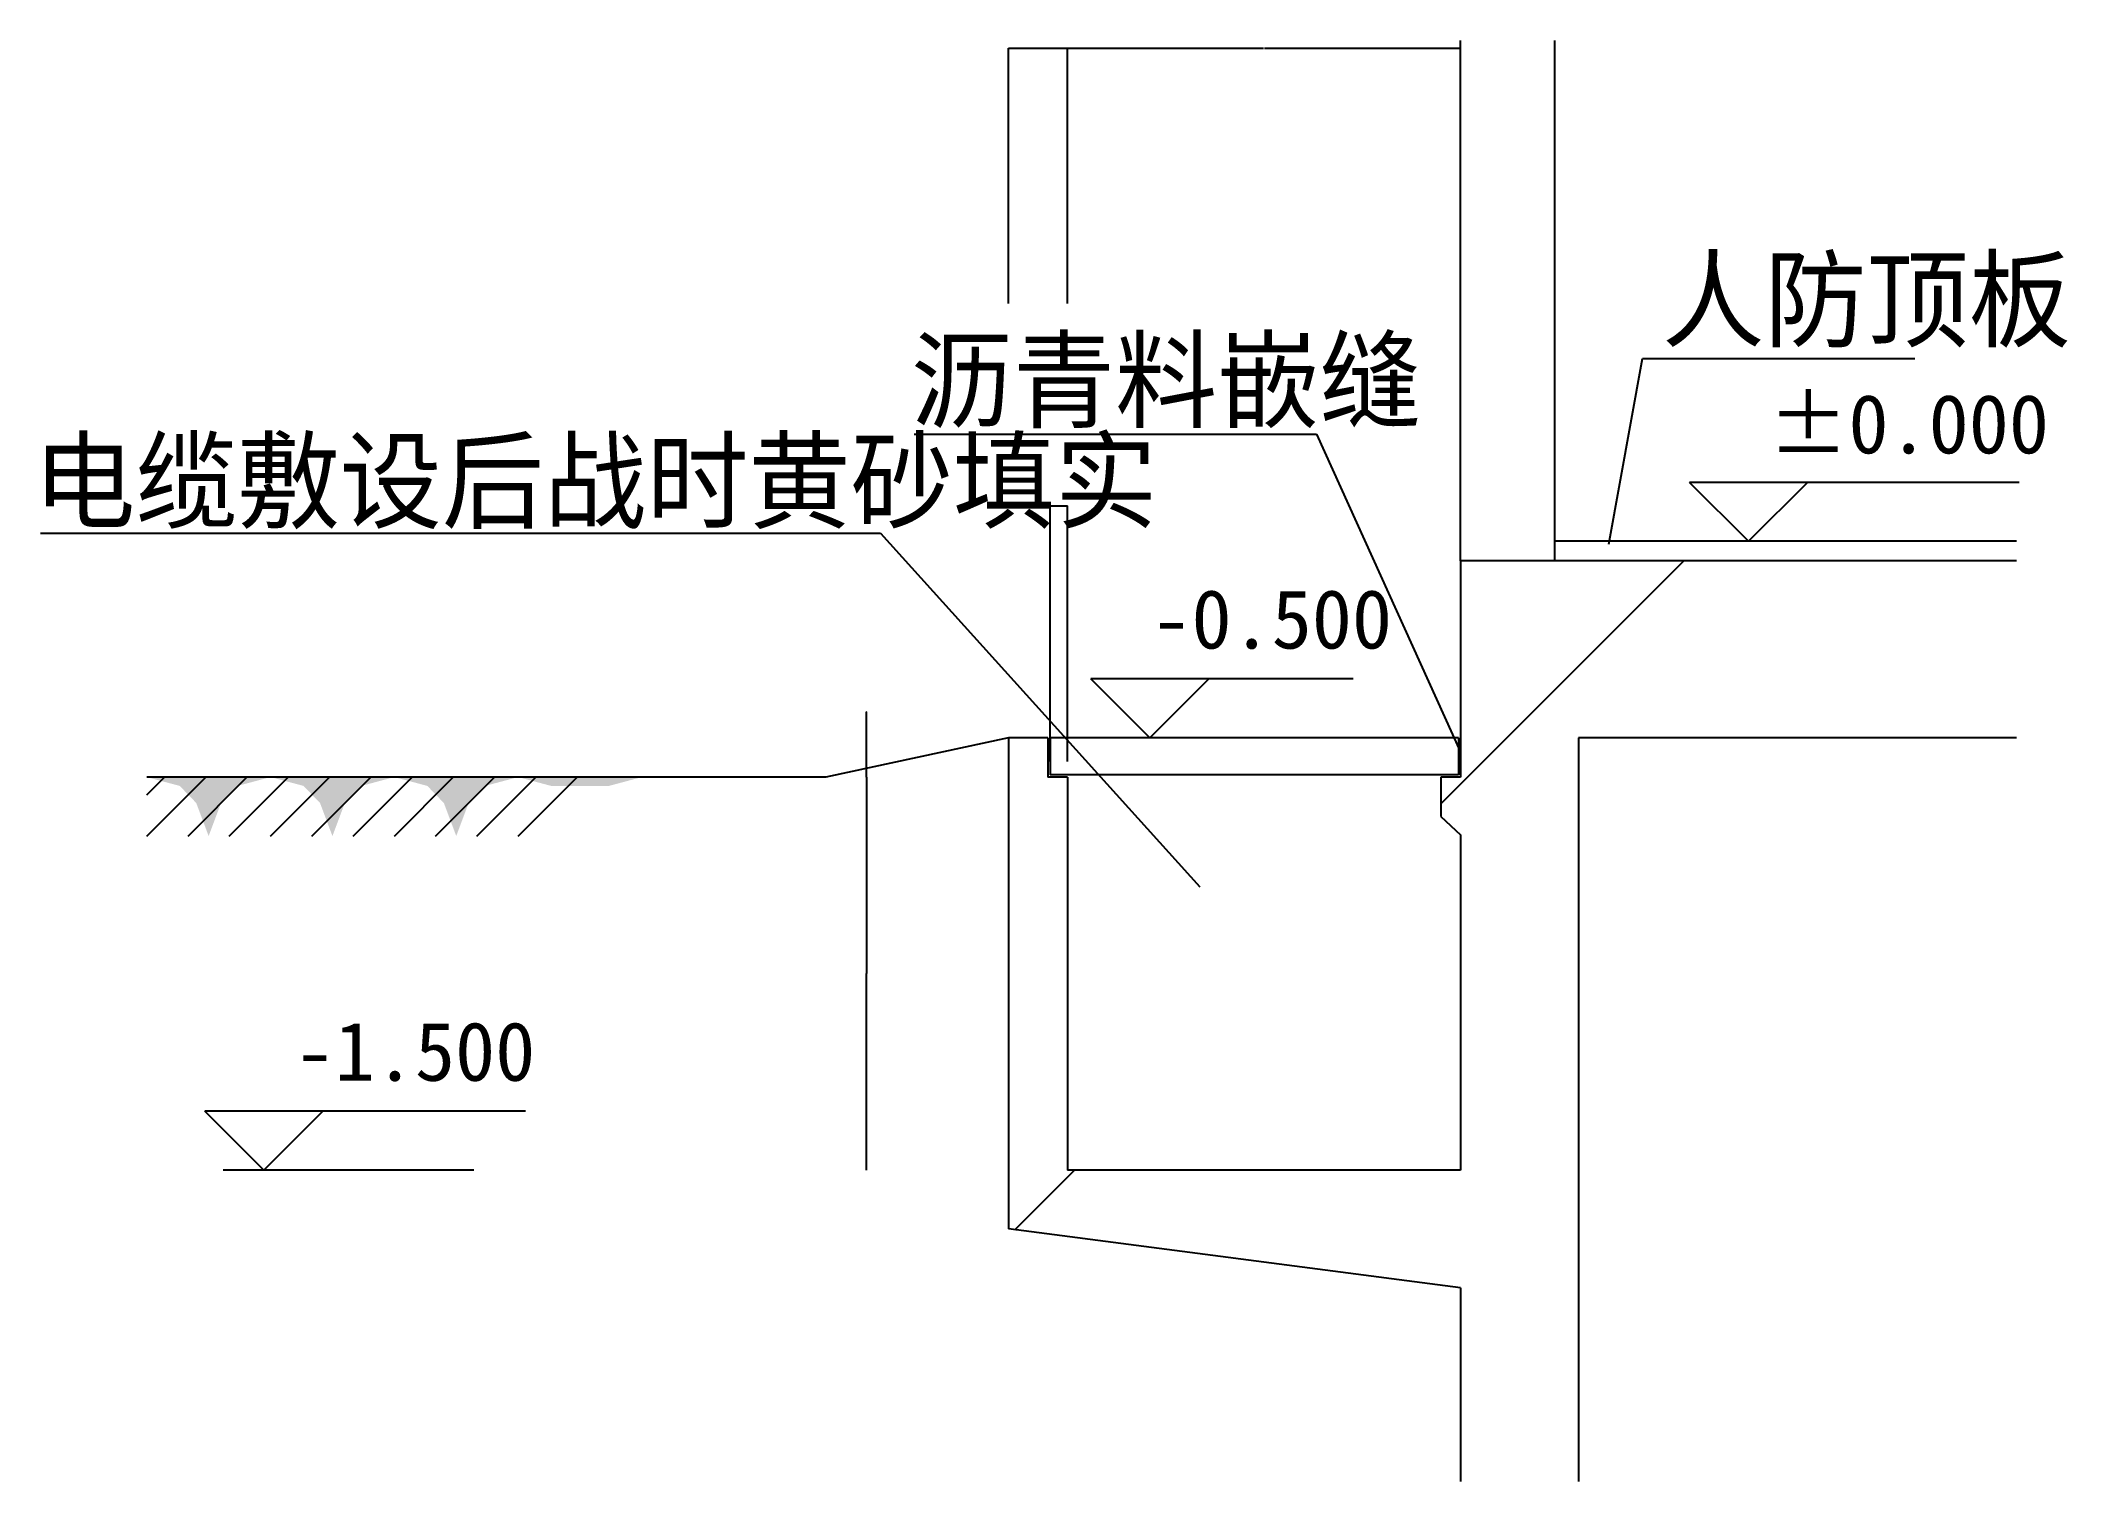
# Model space of a CAD drawing. Header units: metres. Extents: x 202756 to 213070, y 520742 to 528076.
import ezdxf

# ---------------------------------------------------------------- set-up
doc = ezdxf.new("R2010")
doc.units = ezdxf.units.M
for name, color, linetype in [('PUB_DIM', 3, 'Continuous'), ('PUB_TITLE', 4, 'Continuous'), ('WALL', 2, 'Continuous')]:
    doc.layers.add(name, color=color, linetype=linetype)
doc.dimstyles.get("Standard").update_dxf_attribs({"dimtxt": 2.5, "dimasz": 2.5, "dimexe": 1.25, "dimexo": 0.625, "dimtad": 1, "dimcen": 2.5, "dimazin": 3, "dimtfac": 1, "dimtmove": 0, "dimatfit": 3})

# ---------------------------------------------------------------- blocks, each defined once
blk = doc.blocks.new('*D1')
for p, q in [((207981.38, 526737.17), (207981.38, 528037.17)), ((207981.63, 528037.17), (208979.38, 528037.17)), ((208983.38, 528037.17), (209981.13, 528037.17)), ((209981.38, 526737.17), (209981.38, 528037.17))]:
    blk.add_line(p, q)
at = {"layer": 'Defpoints'}
for p in [(207981.38, 528037.17), (207981.38, 526737.17), (209981.38, 526737.17)]:
    blk.add_point(p, dxfattribs=at)
at = {"layer": 'PUB_DIM', "insert": (208981.38, 528037.17), "char_height": 1, "attachment_point": 5}
blk.add_mtext('1000', dxfattribs=at)
blk = doc.blocks.new('*D2')
for p, q in [((207681.38, 526737.17), (207681.38, 528037.17)), ((207681.63, 528037.17), (207829.88, 528037.17)), ((207832.88, 528037.17), (207981.13, 528037.17)), ((207981.38, 526737.17), (207981.38, 528037.17))]:
    blk.add_line(p, q)
at = {"layer": 'Defpoints'}
for p in [(207681.38, 528037.17), (207681.38, 526737.17), (207981.38, 526737.17)]:
    blk.add_point(p, dxfattribs=at)
at = {"layer": 'PUB_DIM', "insert": (207831.38, 528037.17), "char_height": 1, "attachment_point": 5}
blk.add_mtext('150', dxfattribs=at)
blk = doc.blocks.new('*D3')
for p, q in [((206959.19, 524326.87), (206959.19, 523326.87)), ((206958.94, 523326.87), (206958.69, 523326.87)), ((206959.19, 522326.87), (206959.19, 523326.87)), ((206959.19, 523326.87), (206959.19, 523326.87)), ((206959.44, 523326.87), (206959.69, 523326.87))]:
    blk.add_line(p, q)
at = {"layer": 'Defpoints'}
for p in [(206959.19, 524326.87), (206959.19, 523326.87), (206959.19, 522326.87)]:
    blk.add_point(p, dxfattribs=at)
at = {"layer": 'PUB_DIM', "insert": (206959.19, 523327.995), "char_height": 1, "attachment_point": 5}
blk.add_mtext('1000', dxfattribs=at)
blk = doc.blocks.new('*D4')
for p, q in [((206958.94, 524659.41), (206958.69, 524659.41)), ((206959.19, 524526.87), (206959.19, 524659.41)), ((206959.19, 524326.87), (206959.19, 524659.41)), ((206959.19, 524659.41), (206959.19, 524659.41)), ((206959.44, 524659.41), (206959.69, 524659.41))]:
    blk.add_line(p, q)
at = {"layer": 'Defpoints'}
for p in [(206959.19, 524659.41), (206959.19, 524526.87), (206959.19, 524326.87)]:
    blk.add_point(p, dxfattribs=at)
at = {"layer": 'PUB_DIM', "insert": (206959.19, 524660.535), "char_height": 1, "attachment_point": 5}
blk.add_mtext('100', dxfattribs=at)
blk = doc.blocks.new('*D5')
for p, q in [((207894.02, 524406.9), (207894.02, 525706.9)), ((207894.27, 525706.9), (207936.7, 525706.9)), ((207938.7, 525706.9), (207981.13, 525706.9)), ((207981.38, 524406.9), (207981.38, 525706.9))]:
    blk.add_line(p, q)
at = {"layer": 'Defpoints'}
for p in [(207894.02, 525706.9), (207894.02, 524406.9), (207981.38, 524406.9)]:
    blk.add_point(p, dxfattribs=at)
at = {"layer": 'PUB_DIM', "insert": (207937.7, 525706.9), "char_height": 1, "attachment_point": 5}
blk.add_mtext('50', dxfattribs=at)

msp = doc.modelspace()

# ---------------------------------------------------------------- hatches: boundary and pattern name
at = {"layer": 'PUB_TITLE'}
h = msp.add_hatch(dxfattribs=at)
h.set_pattern_fill('AN31C', scale=1000)
h.set_pattern_definition([(45, (0, 0), (-2245.064, 2245.064), [])])
h.paths.add_polyline_path([(212810.83, 525426.87), (209981.38, 525426.87), (209981.38, 524326.87), (209881.38, 524326.87), (209881.38, 524126.87), (209981.38, 524032.7), (209981.38, 522326.87), (207981.38, 522326.87), (207981.38, 524326.87), (207881.38, 524326.87), (207881.38, 524526.87), (207681.38, 524526.87), (207681.38, 522026.87), (209981.38, 521726.87), (209981.38, 520741.83), (210581.38, 520741.83), (210581.38, 524526.87), (212810.83, 524526.87)])

# ---------------------------------------------------------------- linework, layer by layer
at = {"layer": 'PUB_DIM'}
for p, q in [((211447.63, 525526.87), (211147.63, 525826.87)), ((212824.77, 525826.87), (211147.63, 525826.87)), ((211747.63, 525826.87), (211447.63, 525526.87)), ((209434.49, 524826.87), (208100.21, 524826.87)), ((208400.21, 524526.87), (208100.21, 524826.87)), ((208700.21, 524826.87), (208400.21, 524526.87)), ((205223.04, 522626.87), (203591.62, 522626.87)), ((203891.62, 522326.87), (203591.62, 522626.87)), ((204191.62, 522626.87), (203891.62, 522326.87)), ((204959.75, 522326.87), (203684.4, 522326.87))]:
    msp.add_line(p, q, dxfattribs=at)
at = {"layer": 'PUB_TITLE'}
for p, q in [((209981.38, 525426.87), (209981.38, 528075.56)), ((210461.38, 525426.87), (210461.38, 528075.56)), ((210736.37, 525512.15), (210907.19, 526457.43)), ((210907.19, 526457.43), (212293.1, 526457.43)), ((207200.54, 526072.49), (209249.41, 526072.49)), ((209249.41, 526072.49), (209981.38, 524453.71)), ((202755.55, 525567.51), (207030.51, 525567.51)), ((207030.51, 525567.51), (208655.5, 523768.88)), ((212810.83, 525526.87), (210461.38, 525526.87)), ((207894.02, 524526.87), (207894.02, 524338.32)), ((209971.52, 524526.87), (207894.02, 524526.87)), ((209971.52, 524526.87), (209971.52, 524338.32)), ((203295.99, 524236.87), (203385.99, 524326.87)), ((203295.99, 524026.87), (203595.99, 524326.87)), ((203505.99, 524026.87), (203805.99, 524326.87)), ((203715.99, 524026.87), (204015.99, 524326.87)), ((203925.99, 524026.87), (204225.99, 524326.87)), ((204135.99, 524026.87), (204435.99, 524326.87)), ((204345.99, 524026.87), (204645.99, 524326.87)), ((204555.99, 524026.87), (204855.99, 524326.87)), ((204765.99, 524026.87), (205065.99, 524326.87)), ((204975.99, 524026.87), (205275.99, 524326.87)), ((205185.99, 524026.87), (205485.99, 524326.87)), ((209971.52, 524338.32), (207894.02, 524338.32))]:
    msp.add_line(p, q, dxfattribs=at)
for points in [[(203295.99, 524326.87), (203925.99, 524326.87), (203463.99, 524281.87), (203757.99, 524281.87)], [(203925.99, 524326.87), (204555.99, 524326.87), (204093.99, 524281.87), (204387.99, 524281.87)], [(204555.99, 524326.87), (205185.99, 524326.87), (204723.99, 524281.87), (205017.99, 524281.87)], [(205185.99, 524326.87), (205815.99, 524326.87), (205353.99, 524281.87), (205647.99, 524281.87)], [(203463.99, 524281.87), (203757.99, 524281.87), (203547.99, 524194.87), (203673.99, 524194.87)], [(203547.99, 524194.87), (203673.99, 524194.87), (203610.99, 524026.87)], [(204093.99, 524281.87), (204387.99, 524281.87), (204177.99, 524194.87), (204303.99, 524194.87)], [(204177.99, 524194.87), (204303.99, 524194.87), (204240.99, 524026.87)], [(204723.99, 524281.87), (205017.99, 524281.87), (204807.99, 524194.87), (204933.99, 524194.87)], [(204807.99, 524194.87), (204933.99, 524194.87), (204870.99, 524026.87)]]:
    msp.add_solid(points, dxfattribs=at)
at = {"layer": 'WALL'}
for p, q in [((209981.38, 525426.87), (209981.38, 524326.87)), ((212810.83, 525426.87), (209981.38, 525426.87)), ((207681.38, 524526.87), (206751.81, 524326.87)), ((207681.38, 524526.87), (207681.38, 522026.87)), ((207881.38, 524526.87), (207681.38, 524526.87)), ((207881.38, 524526.87), (207881.38, 524326.87)), ((210581.38, 524526.87), (210581.38, 520741.83)), ((212810.83, 524526.87), (210581.38, 524526.87)), ((206751.81, 524326.87), (203295.99, 524326.87)), ((207981.38, 524326.87), (207881.38, 524326.87)), ((207981.38, 524326.87), (207981.38, 522326.87)), ((209881.38, 524326.87), (209881.38, 524126.87)), ((209981.38, 524326.87), (209881.38, 524326.87)), ((209881.38, 524126.87), (209981.38, 524032.7)), ((209981.38, 524032.7), (209981.38, 522326.87)), ((209981.38, 522326.87), (207981.38, 522326.87)), ((209981.38, 521726.87), (207681.38, 522026.87)), ((209981.38, 521726.87), (209981.38, 520741.83))]:
    msp.add_line(p, q, dxfattribs=at)

# ---------------------------------------------------------------- texts
at = {"layer": 'PUB_DIM'}
for s, p in [('%%p0.000', (211547.54, 525974.37)), ('-0.500', (208408.68, 524981.04)), ('-1.500', (204048.66, 522781.04))]:
    msp.add_text(s, height=300, dxfattribs=at).set_placement(p)
at = {"layer": 'PUB_TITLE'}
for s, p in [('人防顶板', (211007.33, 526557.43)), ('沥青料嵌缝', (207183.45, 526146.62)), ('电缆敷设后战时黄砂填实', (202718.2, 525634.31))]:
    msp.add_text(s, height=400, dxfattribs=at).set_placement(p)

# ---------------------------------------------------------------- dimensions: what is measured, and where the dimension line sits
at = {"layer": 'PUB_DIM'}
for base, p1, p2, text, picture, middle in [((207681.38, 528037.17), (207681.38, 526737.17), (207981.38, 526737.17), '150', '*D2', (207831.38, 528037.17)), ((207981.38, 528037.17), (207981.38, 526737.17), (209981.38, 526737.17), '1000', '*D1', (208981.38, 528037.17)), ((207894.02, 525706.9), (207894.02, 524406.9), (207981.38, 524406.9), '50', '*D5', (207937.7, 525706.9)), ((206959.19, 524659.41), (206959.19, 524526.87), (206959.19, 524326.87), '100', '*D4', (206959.19, 524660.535)), ((206959.19, 523326.87), (206959.19, 524326.87), (206959.19, 522326.87), '1000', '*D3', (206959.19, 523327.995))]:
    dim = msp.add_linear_dim(base=base, p1=p1, p2=p2, text=text, dimstyle='Standard', dxfattribs=at)
    dim.commit()
    dim.dimension.update_dxf_attribs({"geometry": picture, "text_midpoint": middle})

doc.saveas('drawing.dxf')
